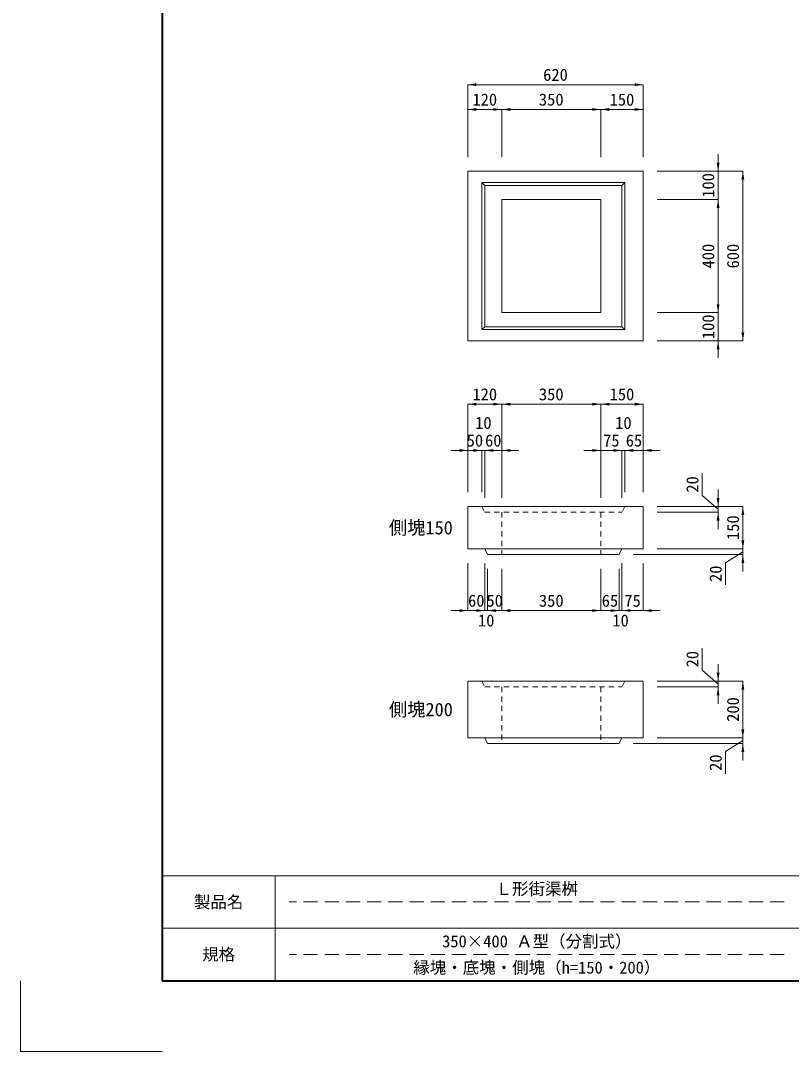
# Model space of a CAD drawing. Units: millimetres at full size, sheet at 1:25. Extents: x 0 to 5250, y 0 to 7425.
# Drawn here: x 0 to 2725, y 0 to 3645 of the extents above; entities that cross this region are included whole.
import ezdxf
from ezdxf.enums import TextEntityAlignment as Align

# ---------------------------------------------------------------- set-up
doc = ezdxf.new("R2010")
doc.units = ezdxf.units.MM
doc.header["$LTSCALE"] = 25
doc.linetypes.add('USER1', pattern=[1.35, 0.75, -0.6])
doc.linetypes.add('USER2', pattern=[3, 2, -1])
for name, color, linetype, lineweight in [('Defpoints_2', 7, 'Continuous', 13), ('図枠', 7, 'Continuous', 5), ('寸法線', 7, 'Continuous', 13), ('本体', 2, 'Continuous', 13)]:
    doc.layers.add(name, color=color, linetype=linetype, lineweight=lineweight)
doc.layers.add('文字', color=7, linetype='Continuous')
doc.styles.add('ＭＳ ゴシック', font='')
doc.styles.get('ＭＳ ゴシック').set_extended_font_data('MS Gothic')

# ---------------------------------------------------------------- blocks, each defined once
blk = doc.blocks.new('filled_arrow')
at = {"color": 0, "linetype": 'Continuous', "lineweight": -2}
blk.add_solid([(7.5, 1.25), (0, 0), (7.5, -1.25)], dxfattribs=at)

msp = doc.modelspace()

# ---------------------------------------------------------------- linework, layer by layer
at = {"layer": 'Defpoints_2'}
for p in [(0, 250), (500, 0)]:
    msp.add_line(p, (0, 0), dxfattribs=at)
at = {"layer": '図枠', "lineweight": 40}
for p, q in [((500, 7175), (500, 250)), ((500, 250), (5000, 250))]:
    msp.add_line(p, q, dxfattribs=at)
at = {"layer": '図枠', "lineweight": 13}
for p, q in [((5000, 621.25), (500, 621.25)), ((900, 250), (900, 621.25)), ((3875, 435.62), (500, 435.62))]:
    msp.add_line(p, q, dxfattribs=at)
at = {"layer": '図枠', "linetype": 'USER2', "lineweight": 9}
for p, q in [((2700, 528.44), (950, 528.44)), ((2700, 342.81), (950, 342.81))]:
    msp.add_line(p, q, dxfattribs=at)
at = {"layer": '寸法線'}
for p, q in [((1581.04, 3418.2), (2201.04, 3418.2)), ((1581.04, 3162.16), (1581.04, 3418.2)), ((2201.04, 3162.16), (2201.04, 3418.2)), ((1581.04, 3330.7), (1701.04, 3330.7)), ((1581.04, 3162.16), (1581.04, 3330.7)), ((1701.04, 3162.16), (1701.04, 3330.7)), ((1701.04, 3330.7), (2051.04, 3330.7)), ((1701.04, 3162.16), (1701.04, 3330.7)), ((2051.04, 3162.16), (2051.04, 3330.7)), ((2051.04, 3330.7), (2201.04, 3330.7)), ((2051.04, 3162.16), (2051.04, 3330.7)), ((2201.04, 3162.16), (2201.04, 3330.7)), ((2465.94, 3172.16), (2465.94, 2952.16)), ((2251.04, 3112.16), (2465.94, 3112.16)), ((2251.04, 3112.16), (2553.44, 3112.16)), ((2553.44, 3112.16), (2553.44, 2512.16)), ((2251.04, 3012.16), (2465.94, 3012.16)), ((2251.04, 3012.16), (2465.94, 3012.16)), ((2465.94, 3012.16), (2465.94, 2612.16)), ((2465.94, 2672.16), (2465.94, 2452.16)), ((2251.04, 2612.16), (2465.94, 2612.16)), ((2251.04, 2612.16), (2465.94, 2612.16)), ((2251.04, 2512.16), (2465.94, 2512.16)), ((2251.04, 2512.16), (2553.44, 2512.16)), ((1581.04, 2288.47), (1701.04, 2288.47)), ((1581.04, 1976.89), (1581.04, 2288.47)), ((1701.04, 2288.47), (2051.04, 2288.47)), ((1701.04, 1956.89), (1701.04, 2288.47)), ((1701.04, 1956.89), (1701.04, 2288.47)), ((2051.04, 1956.89), (2051.04, 2288.47)), ((2051.04, 2288.47), (2201.04, 2288.47)), ((2051.04, 1956.89), (2051.04, 2288.47)), ((2201.04, 1976.89), (2201.04, 2288.47)), ((1521.04, 2125.05), (1631.04, 2125.05)), ((1571.04, 2125.05), (1701.04, 2125.05)), ((1581.04, 1976.89), (1581.04, 2125.05)), ((1631.04, 1976.89), (1631.04, 2125.05)), ((1631.04, 1976.89), (1631.04, 2125.05)), ((1641.04, 1956.89), (1641.04, 2125.05)), ((1641.04, 2125.05), (1761.04, 2125.05)), ((1641.04, 1956.89), (1641.04, 2125.05)), ((1701.04, 1956.89), (1701.04, 2125.05)), ((1991.04, 2125.05), (2126.04, 2125.05)), ((2051.04, 1956.89), (2051.04, 2125.05)), ((2066.04, 2125.05), (2196.04, 2125.05)), ((2126.04, 1956.89), (2126.04, 2125.05)), ((2126.04, 1956.89), (2126.04, 2125.05)), ((2136.04, 1976.89), (2136.04, 2125.05)), ((2136.04, 2125.05), (2261.04, 2125.05)), ((2136.04, 1976.89), (2136.04, 2125.05)), ((2201.04, 1976.89), (2201.04, 2125.05)), ((2409.87, 1965.55), (2409.87, 2044)), ((2465.94, 1986.89), (2465.94, 1846.89)), ((2465.94, 1916.89), (2409.87, 1965.55)), ((2251.04, 1926.89), (2465.94, 1926.89)), ((2251.04, 1926.89), (2553.44, 1926.89)), ((2251.04, 1906.89), (2465.94, 1906.89)), ((2553.44, 1926.89), (2553.44, 1776.89)), ((2553.44, 1836.89), (2553.44, 1696.89)), ((2166.04, 1756.89), (2553.44, 1756.89)), ((2251.04, 1776.89), (2553.44, 1776.89)), ((2251.04, 1776.89), (2553.44, 1776.89)), ((2553.44, 1766.89), (2492.18, 1728.11)), ((1581.04, 1726.89), (1581.04, 1558.79)), ((1641.04, 1726.89), (1641.04, 1558.79)), ((1641.04, 1726.89), (1641.04, 1558.79)), ((2126.04, 1726.89), (2126.04, 1558.79)), ((2126.04, 1726.89), (2126.04, 1558.79)), ((2201.04, 1726.89), (2201.04, 1558.79)), ((2492.18, 1728.11), (2492.18, 1649.66)), ((1651.04, 1706.89), (1651.04, 1558.79)), ((1651.04, 1706.89), (1651.04, 1558.79)), ((1701.04, 1706.89), (1701.04, 1558.79)), ((1701.04, 1706.89), (1701.04, 1558.79)), ((2051.04, 1706.89), (2051.04, 1558.79)), ((2051.04, 1706.89), (2051.04, 1558.79)), ((2116.04, 1706.89), (2116.04, 1558.79)), ((2116.04, 1706.89), (2116.04, 1558.79)), ((1521.04, 1558.79), (1641.04, 1558.79)), ((1581.04, 1558.79), (1711.04, 1558.79)), ((1651.04, 1558.79), (1761.04, 1558.79)), ((1701.04, 1558.79), (2051.04, 1558.79)), ((1991.04, 1558.79), (2116.04, 1558.79)), ((2056.04, 1558.79), (2186.04, 1558.79)), ((2126.04, 1558.79), (2261.04, 1558.79)), ((2409.87, 1347.63), (2409.87, 1426.09)), ((2465.94, 1368.98), (2465.94, 1228.98)), ((2465.94, 1298.98), (2409.87, 1347.63)), ((2251.04, 1308.98), (2465.94, 1308.98)), ((2251.04, 1308.98), (2553.44, 1308.98)), ((2251.04, 1288.98), (2465.94, 1288.98)), ((2553.44, 1308.98), (2553.44, 1108.98)), ((2553.44, 1168.98), (2553.44, 1028.98)), ((2251.04, 1108.98), (2553.44, 1108.98)), ((2251.04, 1108.98), (2553.44, 1108.98)), ((2553.44, 1098.98), (2492.18, 1060.2)), ((2166.04, 1088.98), (2553.44, 1088.98)), ((2492.18, 1060.2), (2492.18, 981.75))]:
    msp.add_line(p, q, dxfattribs=at)
at = {"layer": '本体'}
for p, q in [((1581.04, 3112.16), (2201.04, 3112.16)), ((1581.04, 2512.16), (1581.04, 3112.16)), ((2201.04, 3112.16), (2201.04, 2512.16)), ((1631.04, 3072.16), (2136.04, 3072.16)), ((1631.04, 2552.16), (1631.04, 3072.16)), ((2136.04, 3072.16), (2136.04, 2552.16)), ((1701.04, 3012.16), (2051.04, 3012.16)), ((1701.04, 2612.16), (1701.04, 3012.16)), ((2051.04, 3012.16), (2051.04, 2612.16)), ((2051.04, 2612.16), (1701.04, 2612.16)), ((2136.04, 2552.16), (1631.04, 2552.16)), ((2201.04, 2512.16), (1581.04, 2512.16)), ((1581.04, 1926.89), (1581.04, 1776.89)), ((1581.04, 1926.89), (2201.04, 1926.89)), ((2201.04, 1926.89), (2201.04, 1776.89)), ((1581.04, 1776.89), (2201.04, 1776.89)), ((1641.04, 1776.89), (1651.04, 1756.89)), ((1651.04, 1756.89), (2116.04, 1756.89)), ((2116.04, 1756.89), (2126.04, 1776.89)), ((1581.04, 1308.98), (1581.04, 1108.98)), ((1581.04, 1308.98), (2201.04, 1308.98)), ((2201.04, 1308.98), (2201.04, 1108.98)), ((1581.04, 1108.98), (2201.04, 1108.98)), ((1641.04, 1108.98), (1651.04, 1088.98)), ((2116.04, 1088.98), (2126.04, 1108.98)), ((1651.04, 1088.98), (2116.04, 1088.98))]:
    msp.add_line(p, q, dxfattribs=at)
at = {"layer": '本体', "lineweight": 5}
for p, q in [((1631.04, 3072.16), (1641.04, 3062.16)), ((1641.04, 3062.16), (2126.04, 3062.16)), ((1641.04, 2562.16), (1641.04, 3062.16)), ((2126.04, 3062.16), (2136.04, 3072.16)), ((2126.04, 3062.16), (2126.04, 2562.16)), ((1641.04, 2562.16), (1631.04, 2552.16)), ((2126.04, 2562.16), (1641.04, 2562.16)), ((2126.04, 2562.16), (2136.04, 2552.16))]:
    msp.add_line(p, q, dxfattribs=at)
at = {"layer": '本体', "linetype": 'USER1'}
for p, q in [((1631.04, 1926.89), (1641.04, 1906.89)), ((1641.04, 1906.89), (2126.04, 1906.89)), ((1701.04, 1906.89), (1701.04, 1756.89)), ((2051.04, 1906.89), (2051.04, 1756.89)), ((2136.04, 1926.89), (2126.04, 1906.89)), ((1631.04, 1308.98), (1641.04, 1288.98)), ((1641.04, 1288.98), (2126.04, 1288.98)), ((1701.04, 1288.98), (1701.04, 1088.98)), ((2051.04, 1288.98), (2051.04, 1088.98)), ((2136.04, 1308.98), (2126.04, 1288.98))]:
    msp.add_line(p, q, dxfattribs=at)

# ---------------------------------------------------------------- block references
at = {"layer": '寸法線', "xscale": 4, "yscale": 4}
for p in [(1581.04, 3418.2), (1581.04, 3330.7), (1701.04, 3330.7), (2051.04, 3330.7), (1581.04, 2288.47), (1701.04, 2288.47), (2051.04, 2288.47), (1641.04, 2125.05), (1641.04, 2125.05), (1701.04, 2125.05), (2136.04, 2125.05), (2136.04, 2125.05), (2201.04, 2125.05), (1651.04, 1558.79), (1651.04, 1558.79), (1701.04, 1558.79), (1701.04, 1558.79), (2126.04, 1558.79), (2126.04, 1558.79), (2201.04, 1558.79)]:
    msp.add_blockref('filled_arrow', p, dxfattribs=at)
for p, rotation in [((2201.04, 3418.2), 180), ((1701.04, 3330.7), 180), ((2051.04, 3330.7), 180), ((2201.04, 3330.7), 180), ((2465.94, 3112.16), 90), ((2553.44, 3112.16), 270), ((2465.94, 3012.16), 270), ((2465.94, 3012.16), 270), ((2465.94, 2612.16), 90), ((2465.94, 2612.16), 90), ((2553.44, 2512.16), 90), ((2465.94, 2512.16), 270), ((1701.04, 2288.47), 180), ((2051.04, 2288.47), 180), ((2201.04, 2288.47), 180), ((1581.04, 2125.05), 180), ((1631.04, 2125.05), 180), ((1631.04, 2125.05), 180), ((2051.04, 2125.05), 180), ((2126.04, 2125.05), 180), ((2126.04, 2125.05), 180), ((2465.94, 1926.89), 90), ((2465.94, 1906.89), 270), ((2553.44, 1926.89), 270), ((2553.44, 1776.89), 90), ((2553.44, 1776.89), 90), ((2553.44, 1756.89), 270), ((1581.04, 1558.79), 180), ((1641.04, 1558.79), 180), ((1641.04, 1558.79), 180), ((2051.04, 1558.79), 180), ((2051.04, 1558.79), 180), ((2116.04, 1558.79), 180), ((2116.04, 1558.79), 180), ((2465.94, 1308.98), 90), ((2465.94, 1288.98), 270), ((2553.44, 1308.98), 270), ((2553.44, 1108.98), 90), ((2553.44, 1108.98), 90), ((2553.44, 1088.98), 270)]:
    msp.add_blockref('filled_arrow', p, dxfattribs=dict(at, rotation=rotation))

# ---------------------------------------------------------------- texts
at = {"layer": '図枠', "style": 'ＭＳ ゴシック'}
for s, p in [('Ｌ形街渠桝', (1825, 574.84)), ('製品名', (700, 528.44)), ('350×400 Ａ型（分割式）', (1825, 389.22)), ('規格', (700, 342.81)), ('縁塊・底塊・側塊（h=150・200）', (1825, 296.41))]:
    msp.add_text(s, height=42.72, dxfattribs=at).set_placement(p, align=Align.MIDDLE_CENTER)
at = {"layer": '寸法線', "style": 'ＭＳ ゴシック'}
for s, p in [('620', (1891.04, 3453.2)), ('120', (1641.04, 3365.7)), ('350', (1876.04, 3365.7)), ('150', (2126.04, 3365.7)), ('120', (1641.04, 2323.47)), ('350', (1876.04, 2323.47)), ('150', (2126.04, 2323.47)), ('10', (1636.04, 2222.55)), ('10', (2131.04, 2222.55)), ('50', (1606.04, 2160.05)), ('60', (1671.04, 2160.05)), ('75', (2088.54, 2160.05)), ('65', (2168.54, 2160.05)), ('60', (1611.04, 1593.79)), ('50', (1676.04, 1593.79)), ('350', (1876.04, 1593.79)), ('65', (2083.54, 1593.79)), ('75', (2163.54, 1593.79)), ('10', (1646.04, 1523.79)), ('10', (2121.04, 1523.79))]:
    msp.add_text(s, height=42.72, dxfattribs=at).set_placement(p, align=Align.MIDDLE_CENTER)
for s, p in [('100', (2430.94, 3062.16)), ('400', (2430.94, 2812.16)), ('600', (2518.44, 2812.16)), ('100', (2430.94, 2562.16)), ('20', (2374.87, 2004.77)), ('150', (2518.44, 1851.89)), ('20', (2457.18, 1688.89)), ('20', (2374.87, 1386.86)), ('200', (2518.44, 1208.98)), ('20', (2457.18, 1020.97))]:
    msp.add_text(s, height=42.72, rotation=90, dxfattribs=at).set_placement(p, align=Align.MIDDLE_CENTER)
at = {"layer": '文字', "style": 'ＭＳ ゴシック'}
for s, p in [('側塊150', (1414.93, 1851.89)), ('側塊200', (1414.93, 1208.98))]:
    msp.add_text(s, height=47.47, dxfattribs=at).set_placement(p, align=Align.MIDDLE_CENTER)

doc.saveas('drawing.dxf')
